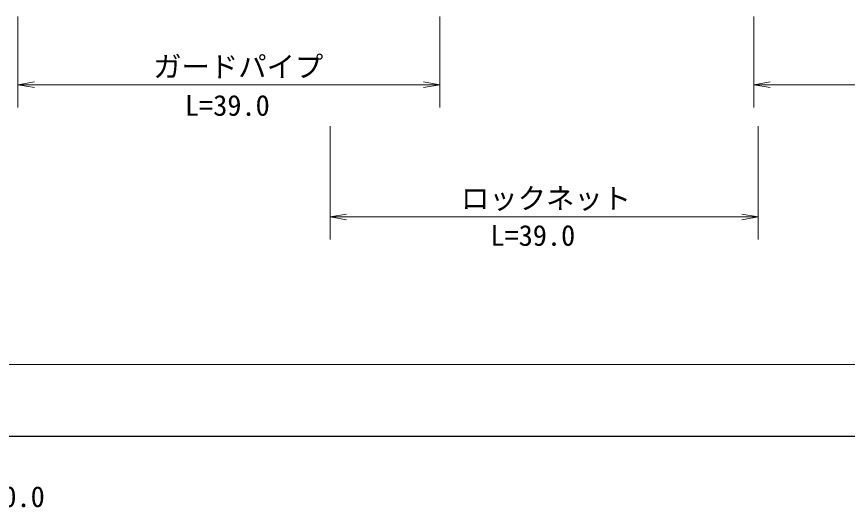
# Model space of a CAD drawing. Units: millimetres, scale not verified. Extents: x 40000 to 680000, y 20000 to 380000.
# Drawn here: x 368476 to 441763, y 198715 to 241980 of the extents above; entities that cross this region are included whole.
import ezdxf
from ezdxf.enums import TextEntityAlignment as Align

# ---------------------------------------------------------------- set-up
doc = ezdxf.new("R2010")
doc.units = ezdxf.units.MM
doc.header["$LTSCALE"] = 1000
doc.layers.add('M-TTL', color=7, linetype='Continuous', lineweight=13)
doc.layers.add('M-TTL-BAND', color=7, linetype='Continuous', lineweight=25)
doc.styles.add('ＭＳ ゴシック', font='')
doc.styles.get('ＭＳ ゴシック').set_extended_font_data('MS Gothic')

# ---------------------------------------------------------------- blocks, each defined once
blk = doc.blocks.new('open_arrow')
at = {"color": 0, "linetype": 'Continuous', "lineweight": -2}
blk.add_lwpolyline([(7.5, 1.25), (0, 0), (7.5, -1.25)], dxfattribs=at)

msp = doc.modelspace()

# ---------------------------------------------------------------- linework, layer by layer
at = {"layer": 'M-TTL'}
for p, q in [((368594, 233980), (368594, 241980)), ((405807, 233980), (405807, 241980)), ((433507, 241980), (433507, 233980)), ((368594, 235980), (405807, 235980)), ((469562, 235980), (433507, 235980)), ((396126, 222319), (396126, 232319)), ((433900, 232319), (433900, 222319)), ((433900, 224319), (396126, 224319)), ((566563, 211305), (212789, 211305))]:
    msp.add_line(p, q, dxfattribs=at)
at = {"layer": 'M-TTL-BAND'}
msp.add_line((40000, 205000), (579000, 205000), dxfattribs=at)

# ---------------------------------------------------------------- block references
at = {"layer": 'M-TTL', "xscale": 193, "yscale": 193}
for p in [(368594, 235980), (433507, 235980), (396126, 224319)]:
    msp.add_blockref('open_arrow', p, dxfattribs=at)
at = {"layer": 'M-TTL', "xscale": 193, "yscale": 193, "rotation": 180}
for p in [(405807, 235980), (433900, 224319)]:
    msp.add_blockref('open_arrow', p, dxfattribs=at)

# ---------------------------------------------------------------- texts
at = {"layer": 'M-TTL', "style": 'ＭＳ ゴシック'}
for s, p in [('ガードパイプ', (380525, 237572)), ('L=39.0', (383325, 234155)), ('ロックネット', (407677, 225952)), ('L=39.0', (410271, 222690))]:
    msp.add_text(s, height=1833, dxfattribs=at).set_placement(p, align=Align.MIDDLE_LEFT)
at = {"layer": 'M-TTL-BAND', "style": 'ＭＳ ゴシック'}
msp.add_text('300.0', height=1833, dxfattribs=at).set_placement((367844, 198195), align=Align.BOTTOM_CENTER)

doc.saveas('drawing.dxf')
